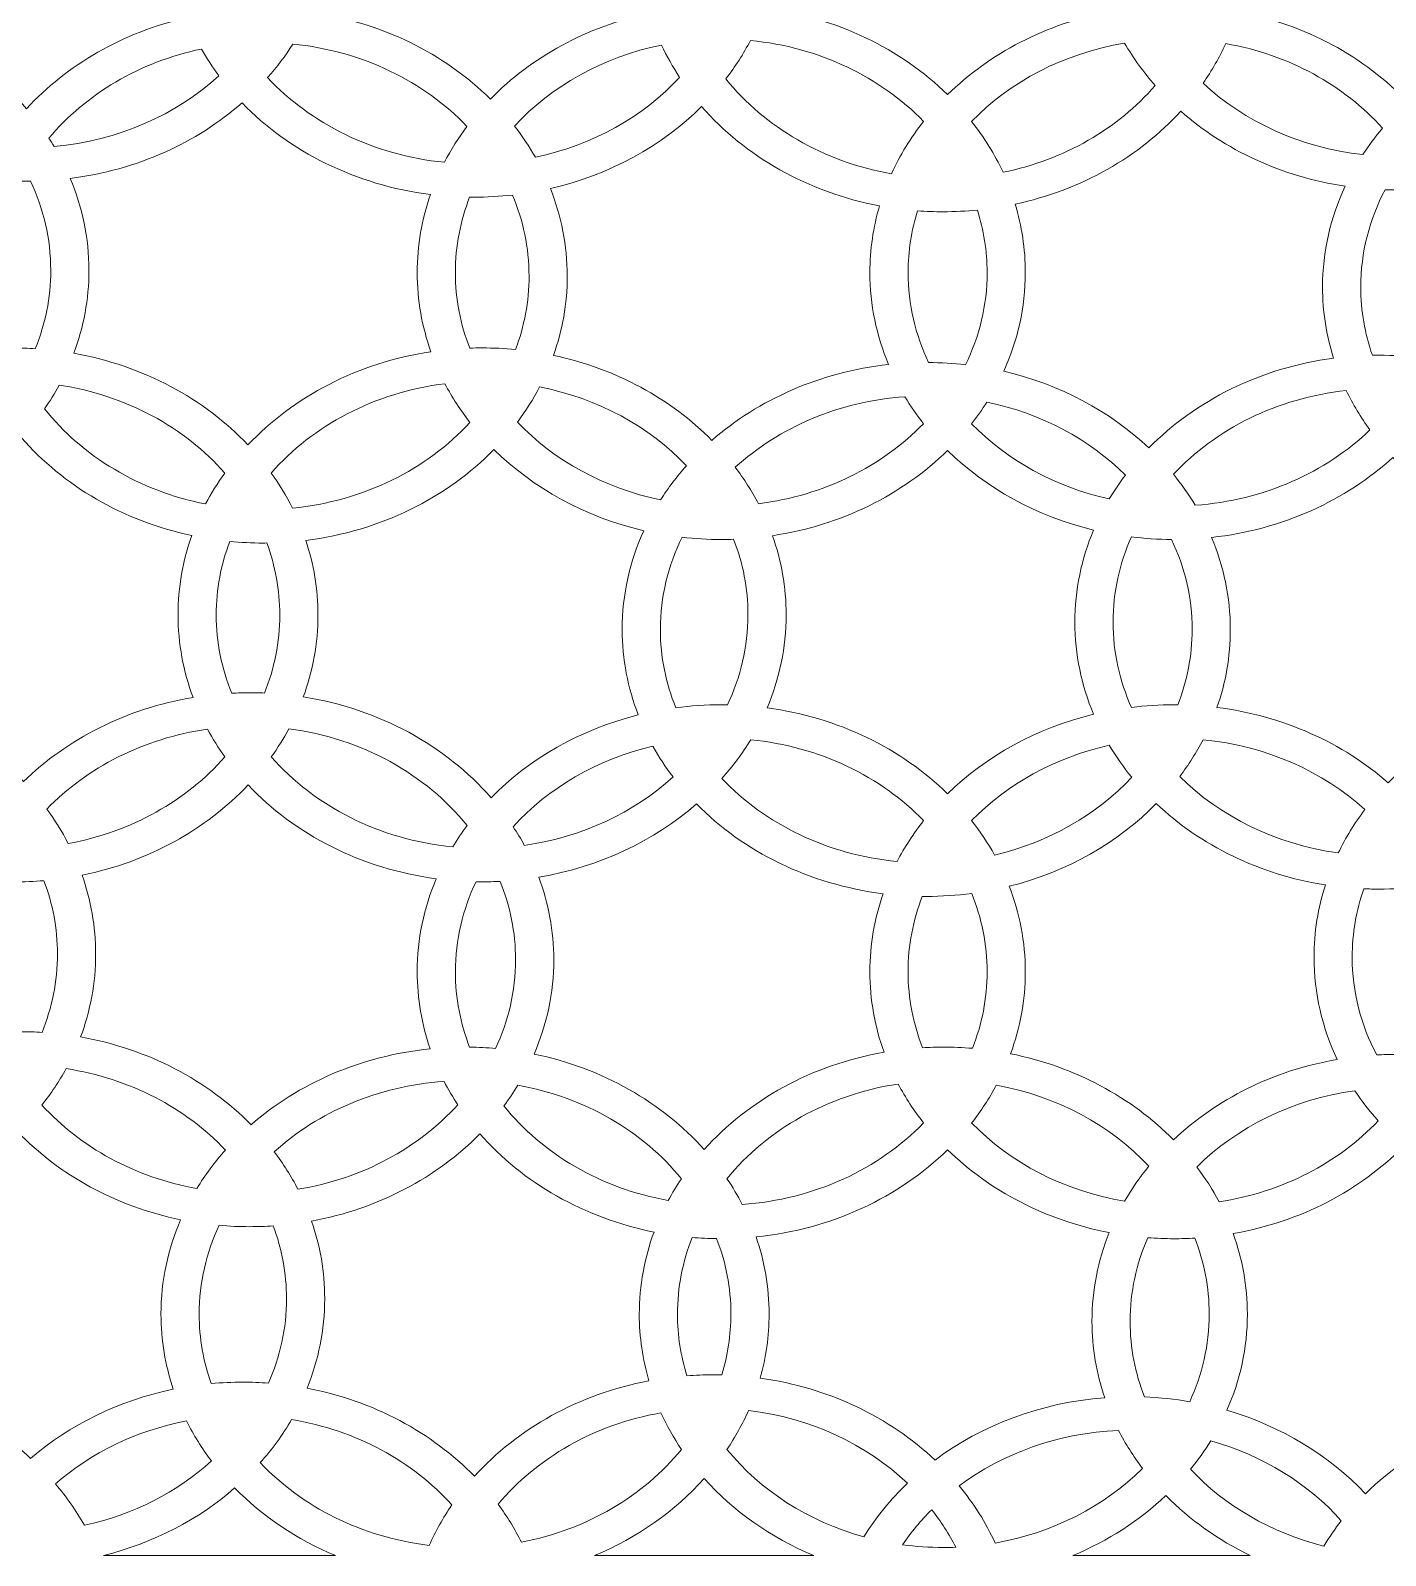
# Model space of a CAD drawing. Header units: millimetres. Extents: x -1200 to 1200, y -590 to 590.
# Drawn here: x 82 to 602, y -590 to -5 of the extents above; entities that cross this region are included whole.
import ezdxf

# ---------------------------------------------------------------- set-up
doc = ezdxf.new("R2010")
doc.units = ezdxf.units.MM
doc.header["$MEASUREMENT"] = 0
doc.layers.add('Layer 1', color=7, linetype='Continuous')

msp = doc.modelspace()

# ---------------------------------------------------------------- linework, layer by layer
at = {"layer": 'Layer 1', "color": 250, "lineweight": 20}
for points, knots in [([(135.6204, 33.8204), (135.6204, 45.6648), (137.9363, 57.0488), (142.1794, 67.6473), (117.7393, 72.2065), (96.0845, 83.5132), (79.8822, 99.2302), (63.3022, 84.0611), (41.4838, 73.3359), (17.0247, 69.3467), (20.2078, 60.042), (21.9208, 50.1864), (21.9208, 39.9919), (21.9208, 27.0147), (19.1404, 14.5916), (14.0897, 3.1479), (41.041, -2.2996), (64.4728, -15.9809), (80.7505, -34.6954), (96.2226, -17.8767), (117.6087, -5.4114), (142.0898, 0.2187), (137.9018, 10.7528), (135.6204, 22.0592), (135.6204, 33.8204)], [0, 0, 0, 0, 0.125, 0.125, 0.125, 0.25, 0.25, 0.25, 0.375, 0.375, 0.375, 0.5, 0.5, 0.5, 0.625, 0.625, 0.625, 0.75, 0.75, 0.75, 0.875, 0.875, 0.875, 1, 1, 1, 1]), ([(315.9527, 28.229), (315.9527, 39.7795), (318.149, 50.8947), (322.1945, 61.2674), (293.6604, 65.3248), (268.5361, 78.5154), (250.8652, 97.2961), (235.5128, 83.148), (215.6215, 72.8264), (193.2766, 68.1733), (196.2071, 59.2142), (197.7813, 49.7588), (197.7813, 39.9919), (197.7813, 26.7002), (194.8654, 13.9892), (189.5784, 2.318), (216.938, -1.4274), (241.1985, -13.5701), (258.8254, -30.9926), (274.5082, -14.9376), (295.7297, -3.1658), (319.846, 1.9972), (317.3104, 10.3756), (315.9527, 19.1662), (315.9527, 28.229)], [0, 0, 0, 0, 0.125, 0.125, 0.125, 0.25, 0.25, 0.25, 0.375, 0.375, 0.375, 0.5, 0.5, 0.5, 0.625, 0.625, 0.625, 0.75, 0.75, 0.75, 0.875, 0.875, 0.875, 1, 1, 1, 1]), ([(496.3756, 2.5535), (492.071, 13.2169), (489.7275, 24.6841), (489.7275, 36.616), (489.7275, 44.9923), (490.8855, 53.1365), (493.0624, 60.9376), (468.1968, 67.0627), (446.6446, 80.2657), (431.4238, 97.8943), (414.7542, 79.9086), (391.2994, 66.9467), (364.5357, 62.0756), (367.4817, 53.0947), (369.0661, 43.6145), (369.0661, 33.8204), (369.0661, 23.4037), (367.2745, 13.3449), (363.9572, 3.8613), (391.7297, 0.3791), (416.4001, -11.7392), (434.3127, -29.2795), (450.4213, -13.5044), (471.996, -2.1144), (496.3756, 2.5535)], [0, 0, 0, 0, 0.125, 0.125, 0.125, 0.25, 0.25, 0.25, 0.375, 0.375, 0.375, 0.5, 0.5, 0.5, 0.625, 0.625, 0.625, 0.75, 0.75, 0.75, 0.875, 0.875, 0.875, 1, 1, 1, 1]), ([(611.2621, 91.2286), (594.0342, 74.406), (570.5828, 62.5868), (544.143, 58.6207), (547.5564, 49.0121), (549.3984, 38.8028), (549.3984, 28.229), (549.3984, 19.3885), (548.1068, 10.8061), (545.6893, 2.6137), (571.6752, -2.2893), (594.495, -14.8276), (610.9348, -32.1754), (626.9489, -17.5711), (647.832, -7.1049), (671.2459, -2.8312), (666.2491, 8.5588), (663.5023, 20.9165), (663.5023, 33.8204), (663.5023, 45.3712), (665.6992, 56.4852), (669.7445, 66.8575), (647.5543, 70.0124), (627.4263, 78.692), (611.2621, 91.2286)], [0, 0, 0, 0, 0.125, 0.125, 0.125, 0.25, 0.25, 0.25, 0.375, 0.375, 0.375, 0.5, 0.5, 0.5, 0.625, 0.625, 0.625, 0.75, 0.75, 0.75, 0.875, 0.875, 0.875, 1, 1, 1, 1]), ([(241.1665, -55.2408), (213.8815, -52.6116), (189.7751, -40.4758), (173.2556, -22.7073), (176.8362, -18.6635), (180.0819, -14.38), (182.9504, -9.8878), (209.6919, -12.512), (233.3639, -24.2706), (249.8143, -41.5075), (246.551, -45.8669), (243.6546, -50.456), (241.1665, -55.2408)], [0, 0, 0, 0, 0.25, 0.25, 0.25, 0.5, 0.5, 0.5, 0.75, 0.75, 0.75, 1, 1, 1, 1]), ([(331.4412, -22.6863), (328.8281, -18.7027), (326.5176, -14.5494), (324.525, -10.2539), (301.9359, -14.831), (282.1752, -26.0239), (268.0457, -41.3658), (271.0097, -45.1779), (273.6875, -49.1725), (276.054, -53.3272), (298.1571, -48.6801), (317.502, -37.6895), (331.4412, -22.6863)], [0, 0, 0, 0, 0.25, 0.25, 0.25, 0.5, 0.5, 0.5, 0.75, 0.75, 0.75, 1, 1, 1, 1]), ([(412.7865, -59.6571), (416.0403, -52.528), (420.1833, -45.7906), (425.0914, -39.5499), (408.6264, -22.5975), (385.1166, -11.0676), (358.6042, -8.5126), (355.9285, -13.6606), (352.7788, -18.5816), (349.2073, -23.2337), (364.0524, -41.7217), (386.649, -55.0936), (412.7865, -59.6571)], [0, 0, 0, 0, 0.25, 0.25, 0.25, 0.5, 0.5, 0.5, 0.75, 0.75, 0.75, 1, 1, 1, 1]), ([(513.996, -25.805), (509.5357, -20.7308), (505.6029, -15.2837), (502.2737, -9.5247), (478.9443, -13.3926), (458.3785, -24.2681), (443.5364, -39.5507), (448.315, -45.625), (452.3685, -52.1704), (455.5806, -59.0896), (479.2231, -54.2991), (499.7659, -42.2623), (513.996, -25.805)], [0, 0, 0, 0, 0.25, 0.25, 0.25, 0.5, 0.5, 0.5, 0.75, 0.75, 0.75, 1, 1, 1, 1]), ([(601.2983, -42.1522), (586.5087, -25.7226), (565.3199, -13.9192), (541.0874, -9.689), (538.6639, -15), (535.7448, -20.0933), (532.3851, -24.926), (548.2514, -39.6331), (569.7091, -49.6474), (593.7173, -52.2899), (596.0208, -48.7749), (598.5525, -45.3904), (601.2983, -42.1522)], [0, 0, 0, 0, 0.25, 0.25, 0.25, 0.5, 0.5, 0.5, 0.75, 0.75, 0.75, 1, 1, 1, 1]), ([(154.5789, -22.0437), (152.1243, -18.748), (149.8809, -15.3208), (147.8637, -11.7785), (124.0336, -16.7878), (103.4072, -29.169), (89.3068, -46.0052), (89.9858, -47.0459), (90.6479, -48.0977), (91.2864, -49.1606), (116.0308, -46.9823), (138.214, -36.9854), (154.5789, -22.0437)], [0, 0, 0, 0, 0.25, 0.25, 0.25, 0.5, 0.5, 0.5, 0.75, 0.75, 0.75, 1, 1, 1, 1]), ([(235.8105, -67.6139), (206.9866, -63.9995), (181.5041, -51.0815), (163.4494, -32.4566), (145.9906, -47.7589), (123.0698, -58.2597), (97.5257, -61.45), (102.1476, -72.4564), (104.6787, -84.3396), (104.6787, -96.7256), (104.6787, -107.8352), (102.641, -118.5387), (98.8868, -128.5692), (125.5438, -133.2781), (148.9601, -146.0024), (165.7202, -163.7368), (183.1816, -145.2318), (207.8864, -132.17), (235.9562, -127.9595), (232.5422, -118.3535), (230.7047, -108.1471), (230.7047, -97.5755), (230.7047, -87.1588), (232.4922, -77.0971), (235.8105, -67.6139)], [0, 0, 0, 0, 0.125, 0.125, 0.125, 0.25, 0.25, 0.25, 0.375, 0.375, 0.375, 0.5, 0.5, 0.5, 0.625, 0.625, 0.625, 0.75, 0.75, 0.75, 0.875, 0.875, 0.875, 1, 1, 1, 1]), ([(343.8367, -161.9994), (361.7359, -146.3566), (385.3548, -135.7564), (411.641, -132.8801), (407.0096, -121.8656), (404.4795, -109.9733), (404.4795, -97.5755), (404.4795, -88.7371), (405.7646, -80.1521), (408.1811, -71.9614), (380.5507, -66.7457), (356.5015, -52.9005), (339.8939, -33.8169), (324.7411, -48.9106), (304.6277, -60.0821), (281.8288, -65.3248), (286.0174, -75.8593), (288.2979, -87.169), (288.2979, -98.9307), (288.2979, -109.5219), (286.4462, -119.744), (283.0214, -129.3663), (307.0166, -134.4669), (328.1541, -146.1061), (343.8367, -161.9994)], [0, 0, 0, 0, 0.125, 0.125, 0.125, 0.25, 0.25, 0.25, 0.375, 0.375, 0.375, 0.5, 0.5, 0.5, 0.625, 0.625, 0.625, 0.75, 0.75, 0.75, 0.875, 0.875, 0.875, 1, 1, 1, 1]), ([(511.5725, -164.8965), (529.4011, -146.7777), (554.3155, -134.1678), (582.4694, -130.442), (579.726, -121.7521), (578.2543, -112.6055), (578.2543, -103.1668), (578.2543, -89.4642), (581.3514, -76.379), (586.9521, -64.4133), (562.517, -60.7801), (540.626, -50.4393), (523.8294, -35.6401), (507.9348, -53.0775), (485.7071, -65.8867), (460.2531, -71.3351), (462.7903, -79.7152), (464.1503, -88.5105), (464.1503, -97.5755), (464.1503, -110.9522), (461.201, -123.7421), (455.8484, -135.4735), (477.5127, -140.4998), (496.7389, -150.8837), (511.5725, -164.8965)], [0, 0, 0, 0, 0.125, 0.125, 0.125, 0.25, 0.25, 0.25, 0.375, 0.375, 0.375, 0.5, 0.5, 0.5, 0.625, 0.625, 0.625, 0.75, 0.75, 0.75, 0.875, 0.875, 0.875, 1, 1, 1, 1]), ([(69.51, -98.9307), (69.51, -85.9517), (72.6827, -73.6025), (78.3806, -62.4493), (79.2707, -62.4672), (80.1635, -62.4788), (81.0588, -62.4788), (81.4546, -62.4788), (81.8479, -62.469), (82.2423, -62.4651), (87.25, -73.0277), (90.0208, -84.6021), (90.0208, -96.7256), (90.0208, -107.2745), (87.9216, -117.405), (84.0783, -126.8177), (81.371, -126.6509), (78.6407, -126.5612), (75.8864, -126.5612), (75.423, -126.5612), (74.9601, -126.5638), (74.4982, -126.5685), (71.265, -117.8564), (69.51, -108.5691), (69.51, -98.9307)], [0, 0, 0, 0, 0.125, 0.125, 0.125, 0.25, 0.25, 0.25, 0.375, 0.375, 0.375, 0.5, 0.5, 0.5, 0.625, 0.625, 0.625, 0.75, 0.75, 0.75, 0.875, 0.875, 0.875, 1, 1, 1, 1]), ([(267.269, -67.8115), (262.3805, -68.3645), (257.3992, -68.6503), (252.3435, -68.6503), (251.8405, -68.6503), (251.3397, -68.6389), (250.8382, -68.6333), (247.2887, -77.7187), (245.3625, -87.4562), (245.3625, -97.5755), (245.3625, -107.7208), (247.3022, -117.4801), (250.8698, -126.5847), (252.4461, -126.5288), (254.0309, -126.4998), (255.6223, -126.4998), (259.9555, -126.4998), (264.232, -126.7136), (268.4435, -127.1223), (271.8099, -118.2511), (273.6399, -108.7735), (273.6399, -98.9307), (273.6399, -87.9977), (271.385, -77.5114), (267.269, -67.8115)], [0, 0, 0, 0, 0.125, 0.125, 0.125, 0.25, 0.25, 0.25, 0.375, 0.375, 0.375, 0.5, 0.5, 0.5, 0.625, 0.625, 0.625, 0.75, 0.75, 0.75, 0.875, 0.875, 0.875, 1, 1, 1, 1]), ([(616.1958, -130.299), (620.7552, -120.1537), (623.2673, -109.1144), (623.2673, -97.5755), (623.2673, -86.273), (620.8563, -75.4509), (616.4726, -65.4779), (613.1683, -65.7267), (609.8265, -65.8547), (606.4506, -65.8547), (605.0455, -65.8547), (603.6478, -65.8257), (602.2546, -65.7813), (596.2625, -77.1709), (592.9122, -89.8349), (592.9122, -103.1668), (592.9122, -112.26), (594.4725, -121.0433), (597.3634, -129.324), (598.2047, -129.3082), (599.0478, -129.2954), (599.8931, -129.2954), (605.4247, -129.2954), (610.8663, -129.6394), (616.1958, -130.299)], [0, 0, 0, 0, 0.125, 0.125, 0.125, 0.25, 0.25, 0.25, 0.375, 0.375, 0.375, 0.5, 0.5, 0.5, 0.625, 0.625, 0.625, 0.75, 0.75, 0.75, 0.875, 0.875, 0.875, 1, 1, 1, 1]), ([(427.0415, -132.1014), (431.8246, -132.1346), (436.5416, -132.415), (441.173, -132.9436), (446.5225, -122.0845), (449.4925, -110.1261), (449.4925, -97.5755), (449.4925, -89.273), (448.1874, -81.2295), (445.7608, -73.591), (441.4638, -74.0172), (437.099, -74.2417), (432.6758, -74.2417), (429.343, -74.2417), (426.0413, -74.1149), (422.7779, -73.8717), (420.4084, -81.4263), (419.1374, -89.375), (419.1374, -97.5755), (419.1374, -109.8018), (421.9518, -121.4666), (427.0415, -132.1014)], [0, 0, 0, 0, 0.14285714, 0.14285714, 0.14285714, 0.28571429, 0.28571429, 0.28571429, 0.42857143, 0.42857143, 0.42857143, 0.57142857, 0.57142857, 0.57142857, 0.71428571, 0.71428571, 0.71428571, 0.85714286, 0.85714286, 0.85714286, 1, 1, 1, 1]), ([(250.9498, -155.1353), (247.2967, -150.4361), (244.08, -145.4563), (241.3437, -140.2455), (214.2883, -143.5955), (190.5843, -156.3188), (174.6503, -174.5325), (177.7315, -178.8147), (180.4612, -183.3103), (182.8037, -187.9864), (210.2294, -185.3306), (234.4353, -173.0664), (250.9498, -155.1353)], [0, 0, 0, 0, 0.25, 0.25, 0.25, 0.5, 0.5, 0.5, 0.75, 0.75, 0.75, 1, 1, 1, 1]), ([(149.4815, -186.405), (151.6314, -182.2973), (154.0825, -178.3363), (156.8077, -174.5397), (141.4964, -157.0673), (119.0314, -144.6579), (93.3166, -140.7452), (91.6112, -143.8732), (89.7281, -146.9126), (87.6824, -149.8567), (102.1035, -168.0963), (124.03, -181.4418), (149.4815, -186.405)], [0, 0, 0, 0, 0.25, 0.25, 0.25, 0.5, 0.5, 0.5, 0.75, 0.75, 0.75, 1, 1, 1, 1]), ([(324.1406, -184.8088), (327.0601, -180.2206), (330.3684, -175.8466), (334.027, -171.724), (319.799, -156.7366), (300.1243, -145.8637), (277.713, -141.4936), (275.2524, -146.1961), (272.3944, -150.7066), (269.1822, -154.9961), (283.144, -169.6281), (302.3112, -180.3077), (324.1406, -184.8088)], [0, 0, 0, 0, 0.25, 0.25, 0.25, 0.5, 0.5, 0.5, 0.75, 0.75, 0.75, 1, 1, 1, 1]), ([(352.8028, -172.3329), (369.5995, -157.0878), (392.4748, -147.0354), (417.9353, -145.2476), (420.0917, -148.8267), (422.4822, -152.2815), (425.0889, -155.5956), (409.267, -171.8835), (386.9442, -183.1695), (361.7013, -186.2941), (359.1447, -181.4243), (356.1642, -176.7584), (352.8028, -172.3329)], [0, 0, 0, 0, 0.25, 0.25, 0.25, 0.5, 0.5, 0.5, 0.75, 0.75, 0.75, 1, 1, 1, 1]), ([(521.0069, -175.0227), (524.0916, -178.7959), (526.8934, -182.7585), (529.381, -186.8884), (555.8328, -185.0319), (579.4949, -174.2538), (596.4472, -158.0009), (592.9662, -153.2019), (589.9277, -148.1328), (587.3815, -142.8398), (560.756, -145.7182), (537.2487, -157.6612), (521.0069, -175.0227)], [0, 0, 0, 0, 0.25, 0.25, 0.25, 0.5, 0.5, 0.5, 0.75, 0.75, 0.75, 1, 1, 1, 1]), ([(496.3876, -184.4904), (498.2682, -181.3313), (500.3309, -178.2668), (502.5648, -175.3107), (488.7772, -161.6183), (470.3141, -151.633), (449.4054, -147.3209), (447.5955, -150.1647), (445.6372, -152.928), (443.537, -155.5982), (457.118, -169.5816), (475.4904, -179.878), (496.3876, -184.4904)], [0, 0, 0, 0, 0.25, 0.25, 0.25, 0.5, 0.5, 0.5, 0.75, 0.75, 0.75, 1, 1, 1, 1]), ([(138.8992, -228.9713), (138.8992, -218.3827), (140.7437, -208.1597), (144.1666, -198.5391), (117.7522, -192.9214), (94.7994, -179.377), (78.7779, -160.9582), (62.7598, -178.3705), (40.4014, -191.1169), (14.8308, -196.4411), (17.7608, -205.3999), (19.3347, -214.8557), (19.3347, -224.6225), (19.3347, -236.4998), (17.0092, -247.9133), (12.7411, -258.5357), (39.301, -263.056), (62.6948, -275.5243), (79.566, -292.9916), (96.3402, -276.5871), (119.0284, -264.9322), (144.6344, -260.6618), (140.9168, -250.6753), (138.8992, -240.0247), (138.8992, -228.9713)], [0, 0, 0, 0, 0.125, 0.125, 0.125, 0.25, 0.25, 0.25, 0.375, 0.375, 0.375, 0.5, 0.5, 0.5, 0.625, 0.625, 0.625, 0.75, 0.75, 0.75, 0.875, 0.875, 0.875, 1, 1, 1, 1]), ([(309.3951, -234.5627), (309.3951, -221.1873), (312.3431, -208.3974), (317.6927, -196.6656), (295.1451, -191.4322), (275.2368, -180.3981), (260.1731, -165.5076), (242.1049, -184.0045), (216.6814, -196.8162), (187.9501, -200.3841), (190.9797, -209.4811), (192.609, -219.0957), (192.609, -229.0328), (192.609, -239.991), (190.6253, -250.5532), (186.9687, -260.466), (216.1714, -265.0555), (241.6645, -279.2369), (259.0527, -299.1397), (273.7711, -284.1621), (293.3251, -272.9419), (315.5499, -267.3818), (311.5595, -257.0708), (309.3951, -246.0325), (309.3951, -234.5627)], [0, 0, 0, 0, 0.125, 0.125, 0.125, 0.25, 0.25, 0.25, 0.375, 0.375, 0.375, 0.5, 0.5, 0.5, 0.625, 0.625, 0.625, 0.75, 0.75, 0.75, 0.875, 0.875, 0.875, 1, 1, 1, 1]), ([(490.357, -267.1313), (485.7116, -256.1002), (483.17, -244.1858), (483.17, -231.767), (483.17, -219.3466), (485.7157, -207.4339), (490.362, -196.4014), (468.4516, -191.1123), (449.0842, -180.3337), (434.3132, -165.8694), (417.0756, -182.7466), (393.5813, -194.6064), (367.0874, -198.5797), (370.5017, -208.1883), (372.3448, -218.3972), (372.3448, -228.9713), (372.3448, -241.5104), (369.7501, -253.5319), (365.0192, -264.6531), (392.3597, -268.3077), (416.6307, -280.3416), (434.3152, -297.6599), (449.0846, -283.1974), (468.449, -272.421), (490.357, -267.1313)], [0, 0, 0, 0, 0.125, 0.125, 0.125, 0.25, 0.25, 0.25, 0.375, 0.375, 0.375, 0.5, 0.5, 0.5, 0.625, 0.625, 0.625, 0.75, 0.75, 0.75, 0.875, 0.875, 0.875, 1, 1, 1, 1]), ([(605.2351, -168.5674), (587.1402, -185.0678), (562.8332, -196.2837), (535.6789, -199.2551), (540.3082, -210.2705), (542.8409, -222.1657), (542.8409, -234.5627), (542.8409, -244.9794), (541.0493, -255.0381), (537.732, -264.5217), (563.1915, -267.7142), (586.0463, -278.1663), (603.4751, -293.3982), (620.632, -276.009), (644.3226, -263.7097), (671.1368, -259.497), (668.3003, -250.6718), (666.781, -241.3701), (666.781, -231.767), (666.781, -221.9724), (668.3624, -212.4932), (671.3084, -203.5117), (644.9797, -198.7192), (621.8491, -186.1004), (605.2351, -168.5674)], [0, 0, 0, 0, 0.125, 0.125, 0.125, 0.25, 0.25, 0.25, 0.375, 0.375, 0.375, 0.5, 0.5, 0.5, 0.625, 0.625, 0.625, 0.75, 0.75, 0.75, 0.875, 0.875, 0.875, 1, 1, 1, 1]), ([(153.557, -228.9713), (153.557, -219.1302), (155.3841, -209.6522), (158.7489, -200.7818), (162.962, -201.1898), (167.242, -201.4014), (171.5752, -201.4014), (172.0402, -201.4014), (172.502, -201.3903), (172.9659, -201.3856), (176.2006, -210.099), (177.9511, -219.3927), (177.9511, -229.0328), (177.9511, -239.5319), (175.8703, -249.6158), (172.0617, -258.991), (170.1861, -258.9116), (168.3004, -258.8685), (166.4028, -258.8685), (164.0839, -258.8685), (161.7804, -258.9295), (159.4941, -259.0477), (155.6537, -249.6401), (153.557, -239.5148), (153.557, -228.9713)], [0, 0, 0, 0, 0.125, 0.125, 0.125, 0.25, 0.25, 0.25, 0.375, 0.375, 0.375, 0.5, 0.5, 0.5, 0.625, 0.625, 0.625, 0.75, 0.75, 0.75, 0.875, 0.875, 0.875, 1, 1, 1, 1]), ([(324.053, -234.5627), (324.053, -222.0121), (327.022, -210.0516), (332.3696, -199.1911), (337.3008, -199.7535), (342.3269, -200.0462), (347.4278, -200.0462), (349.0186, -200.0462), (350.599, -200.0099), (352.1743, -199.9536), (355.7433, -209.0608), (357.6869, -218.8234), (357.6869, -228.9713), (357.6869, -241.2028), (354.8671, -252.874), (349.7742, -263.513), (348.9931, -263.4993), (348.2125, -263.487), (347.4278, -263.487), (341.5032, -263.487), (335.6794, -263.8787), (329.9875, -264.6327), (326.1503, -255.2259), (324.053, -245.1036), (324.053, -234.5627)], [0, 0, 0, 0, 0.125, 0.125, 0.125, 0.25, 0.25, 0.25, 0.375, 0.375, 0.375, 0.5, 0.5, 0.5, 0.625, 0.625, 0.625, 0.75, 0.75, 0.75, 0.875, 0.875, 0.875, 1, 1, 1, 1]), ([(504.8974, -264.4892), (510.2273, -263.8296), (515.6715, -263.487), (521.2026, -263.487), (521.703, -263.487), (522.1999, -263.498), (522.6989, -263.5036), (526.2499, -254.4177), (528.183, -244.6833), (528.183, -234.5627), (528.183, -222.339), (525.3661, -210.6741), (520.2798, -200.0403), (515.0654, -200.0044), (509.93, -199.6656), (504.8968, -199.0431), (500.3375, -209.1884), (497.8278, -220.2281), (497.8278, -231.767), (497.8278, -243.3051), (500.3375, -254.3447), (504.8974, -264.4892)], [0, 0, 0, 0, 0.14285714, 0.14285714, 0.14285714, 0.28571429, 0.28571429, 0.28571429, 0.42857143, 0.42857143, 0.42857143, 0.57142857, 0.57142857, 0.57142857, 0.71428571, 0.71428571, 0.71428571, 0.85714286, 0.85714286, 0.85714286, 1, 1, 1, 1]), ([(156.8573, -283.4691), (154.4102, -280.0663), (152.1819, -276.5304), (150.1962, -272.875), (125.6279, -276.3405), (103.9441, -287.55), (88.513, -303.5474), (91.6177, -307.7447), (94.3825, -312.1528), (96.7716, -316.7401), (121.0676, -312.2749), (142.2339, -300.1834), (156.8573, -283.4691)], [0, 0, 0, 0, 0.25, 0.25, 0.25, 0.5, 0.5, 0.5, 0.75, 0.75, 0.75, 1, 1, 1, 1]), ([(244.3201, -318.0197), (216.0559, -315.2651), (191.2133, -302.3065), (174.6958, -283.459), (177.174, -280.0087), (179.4263, -276.422), (181.4295, -272.7119), (209.6064, -276.3891), (234.0855, -290.2411), (249.8453, -309.8495), (247.8657, -312.4912), (246.0212, -315.2169), (244.3201, -318.0197)], [0, 0, 0, 0, 0.25, 0.25, 0.25, 0.5, 0.5, 0.5, 0.75, 0.75, 0.75, 1, 1, 1, 1]), ([(328.9321, -291.1973), (326.0647, -287.4211), (323.4755, -283.4696), (321.1877, -279.367), (299.7265, -284.396), (281.0122, -295.4373), (267.5443, -310.295), (269.0746, -312.6201), (270.5027, -315.0014), (271.8259, -317.436), (294.0552, -314.2999), (313.9215, -304.8223), (328.9321, -291.1973)], [0, 0, 0, 0, 0.25, 0.25, 0.25, 0.5, 0.5, 0.5, 0.75, 0.75, 0.75, 1, 1, 1, 1]), ([(414.9363, -323.6268), (417.7992, -318.1196), (421.2056, -312.8718), (425.0894, -307.935), (408.6505, -291.0074), (385.1882, -279.4861), (358.7253, -276.9076), (355.5386, -282.1613), (351.8435, -287.1438), (347.7021, -291.8062), (364.197, -309.1865), (388.0206, -321.0322), (414.9363, -323.6268)], [0, 0, 0, 0, 0.25, 0.25, 0.25, 0.5, 0.5, 0.5, 0.75, 0.75, 0.75, 1, 1, 1, 1]), ([(504.9929, -291.3091), (501.8113, -287.4148), (498.9327, -283.3173), (496.3872, -279.0453), (475.4919, -283.6565), (457.1205, -293.9478), (443.5405, -307.9294), (446.8383, -312.1217), (449.7893, -316.5387), (452.3575, -321.1478), (473.2907, -316.2422), (491.6071, -305.616), (504.9929, -291.3091)], [0, 0, 0, 0, 0.25, 0.25, 0.25, 0.5, 0.5, 0.5, 0.75, 0.75, 0.75, 1, 1, 1, 1]), ([(594.5106, -303.73), (578.3753, -289.087), (556.633, -279.2321), (532.3756, -276.8952), (529.8148, -281.8213), (526.8198, -286.54), (523.4375, -291.0151), (538.8925, -306.3635), (560.2226, -317.0554), (584.2849, -320.3205), (587.1182, -314.4953), (590.5497, -308.9458), (594.5106, -303.73)], [0, 0, 0, 0, 0.25, 0.25, 0.25, 0.5, 0.5, 0.5, 0.75, 0.75, 0.75, 1, 1, 1, 1]), ([(238.0264, -330.2746), (209.132, -326.4118), (183.6634, -313.1892), (165.7779, -294.2627), (149.6827, -311.3224), (127.4324, -323.7592), (102.0615, -328.8956), (105.4408, -338.4602), (107.2649, -348.6171), (107.2649, -359.1349), (107.2649, -370.2446), (105.2297, -380.948), (101.4756, -390.979), (127.3954, -395.5579), (150.2502, -407.7163), (166.9018, -424.6895), (185.0346, -408.8842), (209.0169, -398.2451), (235.6873, -395.5532), (232.4502, -386.1771), (230.7047, -376.2421), (230.7047, -365.9586), (230.7047, -353.4195), (233.2933, -341.3946), (238.0264, -330.2746)], [0, 0, 0, 0, 0.125, 0.125, 0.125, 0.25, 0.25, 0.25, 0.375, 0.375, 0.375, 0.5, 0.5, 0.5, 0.625, 0.625, 0.625, 0.75, 0.75, 0.75, 0.875, 0.875, 0.875, 1, 1, 1, 1]), ([(340.8658, -434.1935), (357.786, -415.2891), (382.098, -401.7094), (409.9161, -396.8499), (406.3856, -387.0953), (404.4795, -376.7166), (404.4795, -365.9586), (404.4795, -355.5439), (406.268, -345.4839), (409.5843, -336.0025), (381.1152, -332.4324), (355.902, -319.7888), (337.8892, -301.5304), (321.6645, -315.7088), (300.7418, -325.7467), (277.3901, -329.6414), (281.1102, -339.6294), (283.1255, -350.2851), (283.1255, -361.34), (283.1255, -374.0805), (280.4468, -386.2872), (275.5696, -397.5569), (301.8202, -402.9425), (324.7106, -416.1438), (340.8658, -434.1935)], [0, 0, 0, 0, 0.125, 0.125, 0.125, 0.25, 0.25, 0.25, 0.375, 0.375, 0.375, 0.5, 0.5, 0.5, 0.625, 0.625, 0.625, 0.75, 0.75, 0.75, 0.875, 0.875, 0.875, 1, 1, 1, 1]), ([(520.9879, -430.4869), (537.4423, -414.9431), (559.3058, -403.8659), (583.902, -399.6105), (578.1557, -387.5131), (574.9755, -374.2563), (574.9755, -360.3672), (574.9755, -350.7646), (576.4953, -341.4658), (579.3312, -332.6411), (553.9257, -328.6498), (531.3271, -317.3994), (514.4294, -301.4378), (499.7174, -316.3885), (480.1864, -327.5869), (457.9872, -333.139), (461.978, -343.4503), (464.1503, -354.4887), (464.1503, -365.9586), (464.1503, -376.9283), (462.1663, -387.5024), (458.5011, -397.422), (483.1965, -402.3515), (504.9543, -414.193), (520.9879, -430.4869)], [0, 0, 0, 0, 0.125, 0.125, 0.125, 0.25, 0.25, 0.25, 0.375, 0.375, 0.375, 0.5, 0.5, 0.5, 0.625, 0.625, 0.625, 0.75, 0.75, 0.75, 0.875, 0.875, 0.875, 1, 1, 1, 1]), ([(64.3377, -361.34), (64.3377, -350.8414), (66.4169, -340.7558), (70.2261, -331.3814), (72.1011, -331.4608), (73.9893, -331.5035), (75.8864, -331.5035), (79.7827, -331.5035), (83.6334, -331.3311), (87.4331, -331.0005), (90.7849, -339.8551), (92.607, -349.3139), (92.607, -359.1349), (92.607, -369.6831), (90.5102, -379.8148), (86.6675, -389.2271), (83.9592, -389.0602), (81.2279, -388.9707), (78.4726, -388.9707), (75.433, -388.9707), (72.418, -389.073), (69.436, -389.2753), (66.1317, -380.4774), (64.3377, -371.0881), (64.3377, -361.34)], [0, 0, 0, 0, 0.125, 0.125, 0.125, 0.25, 0.25, 0.25, 0.375, 0.375, 0.375, 0.5, 0.5, 0.5, 0.625, 0.625, 0.625, 0.75, 0.75, 0.75, 0.875, 0.875, 0.875, 1, 1, 1, 1]), ([(262.5301, -331.256), (260.2436, -331.3755), (257.9417, -331.4421), (255.6223, -331.4421), (254.8376, -331.4421), (254.0559, -331.4293), (253.2752, -331.4156), (248.1814, -342.0542), (245.3625, -353.7266), (245.3625, -365.9586), (245.3625, -376.0766), (247.2907, -385.8101), (250.8397, -394.8939), (254.188, -394.9383), (257.5038, -395.109), (260.7796, -395.3983), (265.7282, -384.889), (268.4676, -373.3881), (268.4676, -361.34), (268.4676, -350.7954), (266.3718, -340.6654), (262.5301, -331.256)], [0, 0, 0, 0, 0.14285714, 0.14285714, 0.14285714, 0.28571429, 0.28571429, 0.28571429, 0.42857143, 0.42857143, 0.42857143, 0.57142857, 0.57142857, 0.57142857, 0.71428571, 0.71428571, 0.71428571, 0.85714286, 0.85714286, 0.85714286, 1, 1, 1, 1]), ([(616.4731, -398.0561), (620.8563, -388.0835), (623.2673, -377.2606), (623.2673, -365.9586), (623.2673, -354.4201), (620.7587, -343.3808), (616.1999, -333.2354), (610.8693, -333.8951), (605.4262, -334.2377), (599.8931, -334.2377), (597.9574, -334.2377), (596.0324, -334.1938), (594.1191, -334.1114), (591.2058, -342.4216), (589.6334, -351.2374), (589.6334, -360.3672), (589.6334, -373.7529), (593.0112, -386.4669), (599.0493, -397.8918), (601.4974, -397.7553), (603.9645, -397.6785), (606.4506, -397.6785), (609.8265, -397.6785), (613.1688, -397.8069), (616.4731, -398.0561)], [0, 0, 0, 0, 0.125, 0.125, 0.125, 0.25, 0.25, 0.25, 0.375, 0.375, 0.375, 0.5, 0.5, 0.5, 0.625, 0.625, 0.625, 0.75, 0.75, 0.75, 0.875, 0.875, 0.875, 1, 1, 1, 1]), ([(424.7056, -395.1269), (427.3403, -394.969), (429.997, -394.8828), (432.6758, -394.8828), (436.4375, -394.8828), (440.1561, -395.0454), (443.8277, -395.3543), (447.4949, -386.1395), (449.4925, -376.2481), (449.4925, -365.9586), (449.4925, -355.4172), (447.3943, -345.2923), (443.556, -335.8852), (437.8652, -336.6395), (432.0428, -337.0334), (426.1182, -337.0334), (425.6164, -337.0334), (425.1139, -337.0295), (424.6135, -337.024), (421.065, -346.1069), (419.1374, -355.8417), (419.1374, -365.9586), (419.1374, -376.1632), (421.0975, -385.977), (424.7056, -395.1269)], [0, 0, 0, 0, 0.125, 0.125, 0.125, 0.25, 0.25, 0.25, 0.375, 0.375, 0.375, 0.5, 0.5, 0.5, 0.625, 0.625, 0.625, 0.75, 0.75, 0.75, 0.875, 0.875, 0.875, 1, 1, 1, 1]), ([(146.1153, -449.1566), (149.2914, -443.9553), (152.9615, -439.0181), (157.0749, -434.3988), (141.8571, -418.2721), (120.349, -406.8744), (95.9043, -403.1546), (93.2375, -408.0457), (90.1389, -412.7222), (86.6565, -417.1499), (101.3479, -433.2881), (122.241, -444.9), (146.1153, -449.1566)], [0, 0, 0, 0, 0.25, 0.25, 0.25, 0.5, 0.5, 0.5, 0.75, 0.75, 0.75, 1, 1, 1, 1]), ([(246.2783, -417.0014), (244.3647, -414.0966), (242.6102, -411.1012), (241.0239, -408.0265), (215.5498, -409.7836), (192.655, -419.8159), (175.8369, -435.0456), (179.2813, -439.6078), (182.3218, -444.4255), (184.911, -449.4565), (209.5978, -445.4585), (231.2181, -433.6146), (246.2783, -417.0014)], [0, 0, 0, 0, 0.25, 0.25, 0.25, 0.5, 0.5, 0.5, 0.75, 0.75, 0.75, 1, 1, 1, 1]), ([(327.0836, -453.7598), (328.6225, -450.9005), (330.3113, -448.1151), (332.1344, -445.4069), (317.3614, -427.2633), (295.0906, -414.1235), (269.3489, -409.5357), (267.6924, -412.2481), (265.8984, -414.886), (263.9793, -417.4461), (278.7393, -435.8128), (301.1512, -449.1233), (327.0836, -453.7598)], [0, 0, 0, 0, 0.25, 0.25, 0.25, 0.5, 0.5, 0.5, 0.75, 0.75, 0.75, 1, 1, 1, 1]), ([(349.5997, -445.4001), (364.9356, -426.5686), (388.3559, -413.134), (415.3416, -409.0523), (418.1205, -414.2813), (421.3883, -419.2744), (425.0919, -423.9829), (407.9785, -441.6026), (383.2546, -453.3671), (355.4606, -455.2826), (353.7086, -451.8866), (351.7485, -448.5883), (349.5997, -445.4001)], [0, 0, 0, 0, 0.25, 0.25, 0.25, 0.5, 0.5, 0.5, 0.75, 0.75, 0.75, 1, 1, 1, 1]), ([(502.2791, -454.0111), (504.9859, -449.3277), (508.0921, -444.8492), (511.5555, -440.6109), (496.9271, -424.9711), (476.4072, -413.7275), (453.019, -409.5455), (450.2987, -414.5949), (447.123, -419.4212), (443.5364, -423.9808), (458.3795, -439.2643), (478.9479, -450.1431), (502.2791, -454.0111)], [0, 0, 0, 0, 0.25, 0.25, 0.25, 0.5, 0.5, 0.5, 0.75, 0.75, 0.75, 1, 1, 1, 1]), ([(529.994, -440.9054), (533.2012, -445.1471), (536.0607, -449.608), (538.5312, -454.2585), (562.9123, -450.5711), (584.3805, -439.2451), (599.6074, -423.2067), (596.3476, -419.5347), (593.3645, -415.6642), (590.6883, -411.6197), (566.6881, -414.9094), (545.4151, -425.5894), (529.994, -440.9054)], [0, 0, 0, 0, 0.25, 0.25, 0.25, 0.5, 0.5, 0.5, 0.75, 0.75, 0.75, 1, 1, 1, 1]), ([(132.3415, -497.3544), (132.3415, -484.6131), (135.0204, -472.4047), (139.8974, -461.1342), (115.1166, -456.0485), (93.3302, -443.9989), (77.3761, -427.4796), (62.1053, -442.4128), (41.9327, -453.412), (19.1184, -458.4845), (22.6149, -468.1989), (24.507, -478.5302), (24.507, -489.2371), (24.507, -500.9684), (22.2336, -512.2466), (18.0671, -522.7585), (43.0707, -526.5296), (65.3965, -537.3235), (82.3044, -552.7316), (97.2505, -539.9054), (116.0819, -530.5558), (137.0721, -526.2066), (133.998, -517.0486), (132.3415, -507.3671), (132.3415, -497.3544)], [0, 0, 0, 0, 0.125, 0.125, 0.125, 0.25, 0.25, 0.25, 0.375, 0.375, 0.375, 0.5, 0.5, 0.5, 0.625, 0.625, 0.625, 0.75, 0.75, 0.75, 0.875, 0.875, 0.875, 1, 1, 1, 1]), ([(252.6713, -559.6345), (269.2232, -541.313), (292.7436, -528.0495), (319.6583, -522.9701), (317.2398, -514.7782), (315.9527, -506.195), (315.9527, -497.3544), (315.9527, -486.383), (317.9409, -475.8067), (321.6055, -465.8832), (294.6032, -460.4954), (271.1093, -446.8512), (254.773, -428.1495), (238.2866, -444.9298), (215.7325, -456.9962), (190.1504, -461.6692), (193.4257, -471.0973), (195.1952, -481.0946), (195.1952, -491.4422), (195.1952, -503.4812), (192.8041, -515.0436), (188.426, -525.7889), (213.9019, -530.6211), (236.3264, -542.7902), (252.6713, -559.6345)], [0, 0, 0, 0, 0.125, 0.125, 0.125, 0.25, 0.25, 0.25, 0.375, 0.375, 0.375, 0.5, 0.5, 0.5, 0.625, 0.625, 0.625, 0.75, 0.75, 0.75, 0.875, 0.875, 0.875, 1, 1, 1, 1]), ([(609.4201, -432.9327), (592.7341, -449.8436), (569.8667, -461.9359), (543.9579, -466.4618), (547.4872, -476.2167), (549.3984, -486.5963), (549.3984, -497.3544), (549.3984, -510.3654), (546.6096, -522.8213), (541.5333, -534.2888), (562.5145, -540.4242), (580.881, -551.6611), (594.7047, -566.3118), (614.1907, -547.0963), (641.7594, -534.326), (672.6466, -532.1908), (668.8454, -522.1027), (666.781, -511.3327), (666.781, -500.15), (666.781, -486.6099), (669.8042, -473.6715), (675.2802, -461.822), (649.7742, -458.647), (626.8764, -448.1876), (609.4201, -432.9327)], [0, 0, 0, 0, 0.125, 0.125, 0.125, 0.25, 0.25, 0.25, 0.375, 0.375, 0.375, 0.5, 0.5, 0.5, 0.625, 0.625, 0.625, 0.75, 0.75, 0.75, 0.875, 0.875, 0.875, 1, 1, 1, 1]), ([(489.7275, -500.15), (489.7275, -488.2173), (492.0764, -476.7539), (496.3806, -466.0888), (472.0001, -461.4213), (450.4248, -450.0288), (434.3152, -434.2541), (415.7255, -452.454), (389.8566, -464.8169), (360.8006, -467.7495), (364.0384, -477.1286), (365.7873, -487.0682), (365.7873, -497.3544), (365.7873, -505.8262), (364.6027, -514.0614), (362.3769, -521.9431), (388.6692, -525.5892), (412.0879, -536.9868), (429.4876, -553.3737), (447.4007, -540.0444), (469.9238, -531.3563), (494.6092, -529.4648), (491.4339, -520.1719), (489.7275, -510.3308), (489.7275, -500.15)], [0, 0, 0, 0, 0.125, 0.125, 0.125, 0.25, 0.25, 0.25, 0.375, 0.375, 0.375, 0.5, 0.5, 0.5, 0.625, 0.625, 0.625, 0.75, 0.75, 0.75, 0.875, 0.875, 0.875, 1, 1, 1, 1]), ([(146.9995, -497.3544), (146.9995, -485.3073), (149.7377, -473.8042), (154.6854, -463.2949), (158.5402, -463.6358), (162.4495, -463.8108), (166.4028, -463.8108), (169.4434, -463.8108), (172.4569, -463.7062), (175.4405, -463.5036), (178.7448, -472.3014), (180.5373, -481.6941), (180.5373, -491.4422), (180.5373, -502.8612), (178.0762, -513.7896), (173.606, -523.8474), (170.3777, -523.6089), (167.1134, -523.483), (163.8167, -523.483), (159.7037, -523.483), (155.6397, -523.6725), (151.6344, -524.0402), (148.6239, -515.6059), (146.9995, -506.6417), (146.9995, -497.3544)], [0, 0, 0, 0, 0.125, 0.125, 0.125, 0.25, 0.25, 0.25, 0.375, 0.375, 0.375, 0.5, 0.5, 0.5, 0.625, 0.625, 0.625, 0.75, 0.75, 0.75, 0.875, 0.875, 0.875, 1, 1, 1, 1]), ([(334.2476, -521.0603), (337.513, -520.8166), (340.8142, -520.6874), (344.1491, -520.6874), (345.301, -520.6874), (346.447, -520.7057), (347.5909, -520.7351), (349.8968, -513.2771), (351.1295, -505.4388), (351.1295, -497.3544), (351.1295, -487.2338), (349.1993, -477.4955), (345.6488, -468.4092), (342.4931, -468.3674), (339.367, -468.2112), (336.2754, -467.9514), (332.6097, -477.1691), (330.6106, -487.0631), (330.6106, -497.3544), (330.6106, -505.5561), (331.8771, -513.5049), (334.2476, -521.0603)], [0, 0, 0, 0, 0.14285714, 0.14285714, 0.14285714, 0.28571429, 0.28571429, 0.28571429, 0.42857143, 0.42857143, 0.42857143, 0.57142857, 0.57142857, 0.57142857, 0.71428571, 0.71428571, 0.71428571, 0.85714286, 0.85714286, 0.85714286, 1, 1, 1, 1]), ([(509.896, -529.1708), (515.803, -529.3965), (521.5994, -530.0139), (527.2507, -530.988), (532.0738, -520.5939), (534.7405, -509.2402), (534.7405, -497.3544), (534.7405, -487.1497), (532.7744, -477.3355), (529.1673, -468.1843), (526.5346, -468.3422), (523.8798, -468.4293), (521.2026, -468.4293), (517.8257, -468.4293), (514.4815, -468.3012), (511.1761, -468.0521), (506.7929, -478.025), (504.3854, -488.8479), (504.3854, -500.15), (504.3854, -510.2996), (506.3255, -520.0631), (509.896, -529.1708)], [0, 0, 0, 0, 0.14285714, 0.14285714, 0.14285714, 0.28571429, 0.28571429, 0.28571429, 0.42857143, 0.42857143, 0.42857143, 0.57142857, 0.57142857, 0.57142857, 0.71428571, 0.71428571, 0.71428571, 0.85714286, 0.85714286, 0.85714286, 1, 1, 1, 1]), ([(151.6969, -553.7467), (148.0383, -548.8978), (144.8346, -543.7635), (142.1443, -538.3889), (122.7555, -542.0934), (105.3949, -550.6618), (91.8098, -562.5535), (96.0399, -567.5193), (99.7726, -572.8294), (102.9367, -578.4276), (121.7786, -574.3318), (138.5833, -565.6185), (151.6969, -553.7467)], [0, 0, 0, 0, 0.25, 0.25, 0.25, 0.5, 0.5, 0.5, 0.75, 0.75, 0.75, 1, 1, 1, 1]), ([(235.3276, -586.1429), (237.7256, -580.7368), (240.6346, -575.5513), (243.9989, -570.6316), (228.9572, -553.8739), (207.2699, -541.9117), (182.4775, -537.8615), (179.0665, -543.7183), (175.0306, -549.2498), (170.4498, -554.3918), (186.4313, -571.3309), (209.3541, -583.0529), (235.3276, -586.1429)], [0, 0, 0, 0, 0.25, 0.25, 0.25, 0.5, 0.5, 0.5, 0.75, 0.75, 0.75, 1, 1, 1, 1]), ([(261.7799, -570.3542), (276.6305, -552.5618), (298.7611, -539.7245), (324.2628, -535.2724), (326.4861, -540.1422), (329.1243, -544.8315), (332.1369, -549.3023), (317.6282, -567.1144), (295.8883, -580.1031), (270.737, -584.9102), (268.1929, -579.8314), (265.1918, -574.965), (261.7799, -570.3542)], [0, 0, 0, 0, 0.25, 0.25, 0.25, 0.5, 0.5, 0.5, 0.75, 0.75, 0.75, 1, 1, 1, 1]), ([(402.1575, -582.8532), (406.7745, -575.3912), (412.4202, -568.4858), (418.9197, -562.2808), (403.2064, -547.4193), (381.8448, -537.2224), (357.8851, -534.3712), (355.5792, -539.5679), (352.8028, -544.561), (349.6021, -549.3091), (362.3804, -564.998), (380.7699, -576.9431), (402.1575, -582.8532)], [0, 0, 0, 0, 0.25, 0.25, 0.25, 0.5, 0.5, 0.5, 0.75, 0.75, 0.75, 1, 1, 1, 1]), ([(509.1224, -556.6013), (505.6405, -551.9947), (502.5734, -547.1262), (499.9626, -542.0422), (476.7115, -543.0044), (455.4546, -550.8542), (438.788, -563.307), (444.3422, -570.0525), (448.9885, -577.4091), (452.5611, -585.2388), (474.8675, -581.3448), (494.5911, -571.0314), (509.1224, -556.6013)], [0, 0, 0, 0, 0.25, 0.25, 0.25, 0.5, 0.5, 0.5, 0.75, 0.75, 0.75, 1, 1, 1, 1]), ([(535.3225, -546.0445), (532.992, -549.8101), (530.3989, -553.4322), (527.5675, -556.8961), (540.6455, -570.8739), (558.4306, -581.3414), (578.7638, -586.3908), (580.7894, -583.052), (583.0193, -579.8216), (585.4389, -576.714), (572.8097, -562.4404), (555.3855, -551.5872), (535.3225, -546.0445)], [0, 0, 0, 0, 0.25, 0.25, 0.25, 0.5, 0.5, 0.5, 0.75, 0.75, 0.75, 1, 1, 1, 1]), ([(382.9418, -590.0266), (382.9418, -590.0266), (298.7796, -590.0266), (298.7796, -590.0266), (315.2851, -583.1625), (329.6863, -572.9963), (340.8643, -560.5101), (352.0402, -572.9967), (366.4369, -583.1625), (382.9418, -590.0266)], [0, 0, 0, 0, 0.33333333, 0.33333333, 0.33333333, 0.66666667, 0.66666667, 0.66666667, 1, 1, 1, 1]), ([(199.3406, -590.0266), (199.3406, -590.0266), (110.276, -590.0266), (110.276, -590.0266), (129.5297, -585.2209), (146.7808, -576.1666), (160.624, -564.1024), (171.268, -574.9526), (184.4471, -583.8333), (199.3406, -590.0266)], [0, 0, 0, 0, 0.33333333, 0.33333333, 0.33333333, 0.66666667, 0.66666667, 0.66666667, 1, 1, 1, 1]), ([(550.5024, -590.0266), (550.5024, -590.0266), (482.3848, -590.0266), (482.3848, -590.0266), (495.9227, -584.3978), (508.046, -576.5485), (518.1349, -567.0188), (527.2467, -576.2758), (538.2054, -584.0953), (550.5024, -590.0266)], [0, 0, 0, 0, 0.33333333, 0.33333333, 0.33333333, 0.66666667, 0.66666667, 0.66666667, 1, 1, 1, 1]), ([(417.0401, -585.9031), (420.2878, -581.1123), (424.031, -576.6073), (428.205, -572.4437), (431.76, -576.9671), (434.8572, -581.7882), (437.4303, -586.8559), (435.854, -586.9204), (434.2701, -586.9571), (432.6758, -586.9571), (427.3619, -586.9571), (422.1389, -586.5969), (417.0401, -585.9031)], [0, 0, 0, 0, 0.25, 0.25, 0.25, 0.5, 0.5, 0.5, 0.75, 0.75, 0.75, 1, 1, 1, 1])]:
    msp.add_open_spline(points, degree=3, knots=knots, dxfattribs=at)

doc.saveas('drawing.dxf')
